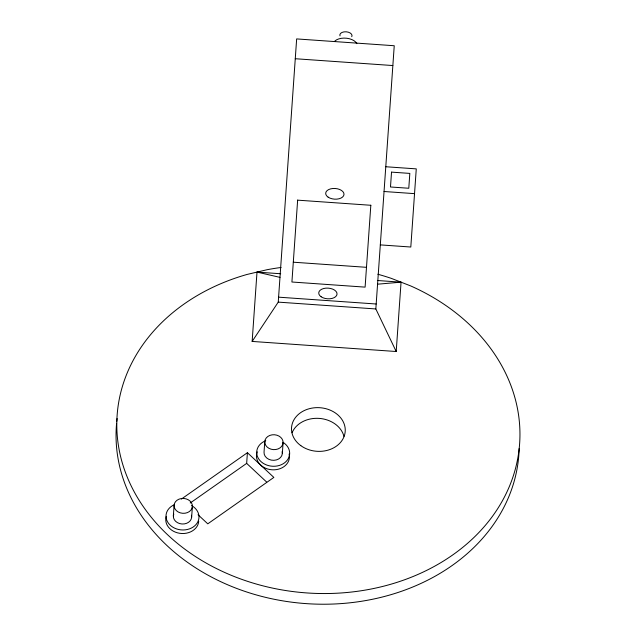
<?xml version="1.0" encoding="UTF-8"?>
<svg xmlns="http://www.w3.org/2000/svg" width="636" height="636" viewBox="0 0 636 636"><rect width="100%" height="100%" fill="white"/><g stroke="black" fill="none" stroke-linecap="round" stroke-linejoin="round"><path stroke-width="0.95" d="M173.35 515.915L174.097 505.238M191.643 517.187L192.39 506.518A9.174 7.449 4 0 0 179.114 499.125A9.174 7.449 4 0 0 178.215 511.988A9.174 7.449 4 0 0 192.39 506.518M377.379 280.508L401.054 282.169L396.204 351.509L252.15 341.429L257 272.097L280.683 273.75M190.251 502.989L246.665 463.374L247.412 452.697L273.854 477.421L207.773 523.833L198.027 514.723M264.783 441.543L264.035 452.22A9.174 7.449 4 0 0 273.87 460.313A9.174 7.449 4 0 0 282.161 451.552M252.15 341.429L278.25 302.124L296.654 38.915L394.24 45.736L375.836 308.953L396.204 351.509M297.648 200.07L291.916 282.01L365.104 287.13L370.828 205.19M282.336 453.5L283.084 442.823A9.174 7.449 4 0 0 269.807 435.429A9.174 7.449 4 0 0 268.909 448.3A9.174 7.449 4 0 0 283.084 442.823M181.332 499.109L247.412 452.697M377.561 284.189L401.054 282.169M295.271 58.727L392.849 65.548M385.774 166.743L416.27 168.874L410.808 247.022L380.312 244.892M384.049 191.508L414.537 193.638M297.64 200.157L370.828 205.277M293.299 262.199L366.487 267.319M278.6 297.171L376.178 304M278.25 302.124L375.836 308.953M257 272.097L279.983 277.368M246.665 463.374L266.675 482.088M519.167 448.547A201.755 163.842 4 0 1 307.951 603.739A201.755 163.842 4 0 1 116.595 423.266M116.786 421.366A201.755 163.842 4 0 1 117.111 418.52M281.088 267.478A201.755 163.842 4 0 0 267.048 269.72L246.951 274.474A201.755 163.842 4 0 0 152.743 519.04A201.755 163.842 4 0 0 469.932 541.22A201.755 163.842 4 0 0 410.673 285.922L391.434 278.417A201.755 163.842 4 0 0 377.848 274.243M339.982 35.87A6.114 3.57 4 0 1 346.183 31.8A6.114 3.57 4 0 1 351.764 36.689M334.926 40.966A12.227 7.139 4 0 1 346.803 38.247A12.227 7.139 4 0 1 356.875 43.63M292.099 432.734A26.903 21.847 4 0 1 319.153 418.393A26.903 21.847 4 0 1 343.941 436.36M289.086 454.072A16.504 13.404 4 0 1 272.001 469.789A16.504 13.404 4 0 1 257.278 451.846M198.71 521.266A16.504 13.404 4 0 1 179.702 533.302A16.504 13.404 4 0 1 166.282 516.368M191.539 505.548A16.504 13.404 4 0 1 194.703 525.861A16.504 13.404 4 0 1 169.629 524.644A16.504 13.404 4 0 1 174.312 504.706M191.468 515.247A9.174 7.449 4 0 1 181.976 523.985A9.174 7.449 4 0 1 173.795 514.007M282.933 442.266A16.504 13.404 4 0 1 284.801 462.658A16.504 13.404 4 0 1 259.806 460.385A16.504 13.404 4 0 1 265.761 440.7M391.53 172.125L390.488 186.984L408.789 188.256L409.823 173.405L391.53 172.125M300.828 445.653A26.903 21.847 4 0 0 344.784 434.213A26.903 21.847 4 0 0 309.509 408.654A26.903 21.847 4 0 0 300.828 445.653M321.156 296.789A9.174 5.35 4 0 0 336.627 295.47A9.174 5.35 4 0 0 325.878 288.148A9.174 5.35 4 0 0 321.156 296.789M328.12 197.144A9.174 5.35 4 0 0 343.591 195.816A9.174 5.35 4 0 0 332.851 188.495A9.174 5.35 4 0 0 328.12 197.144"/></g></svg>
